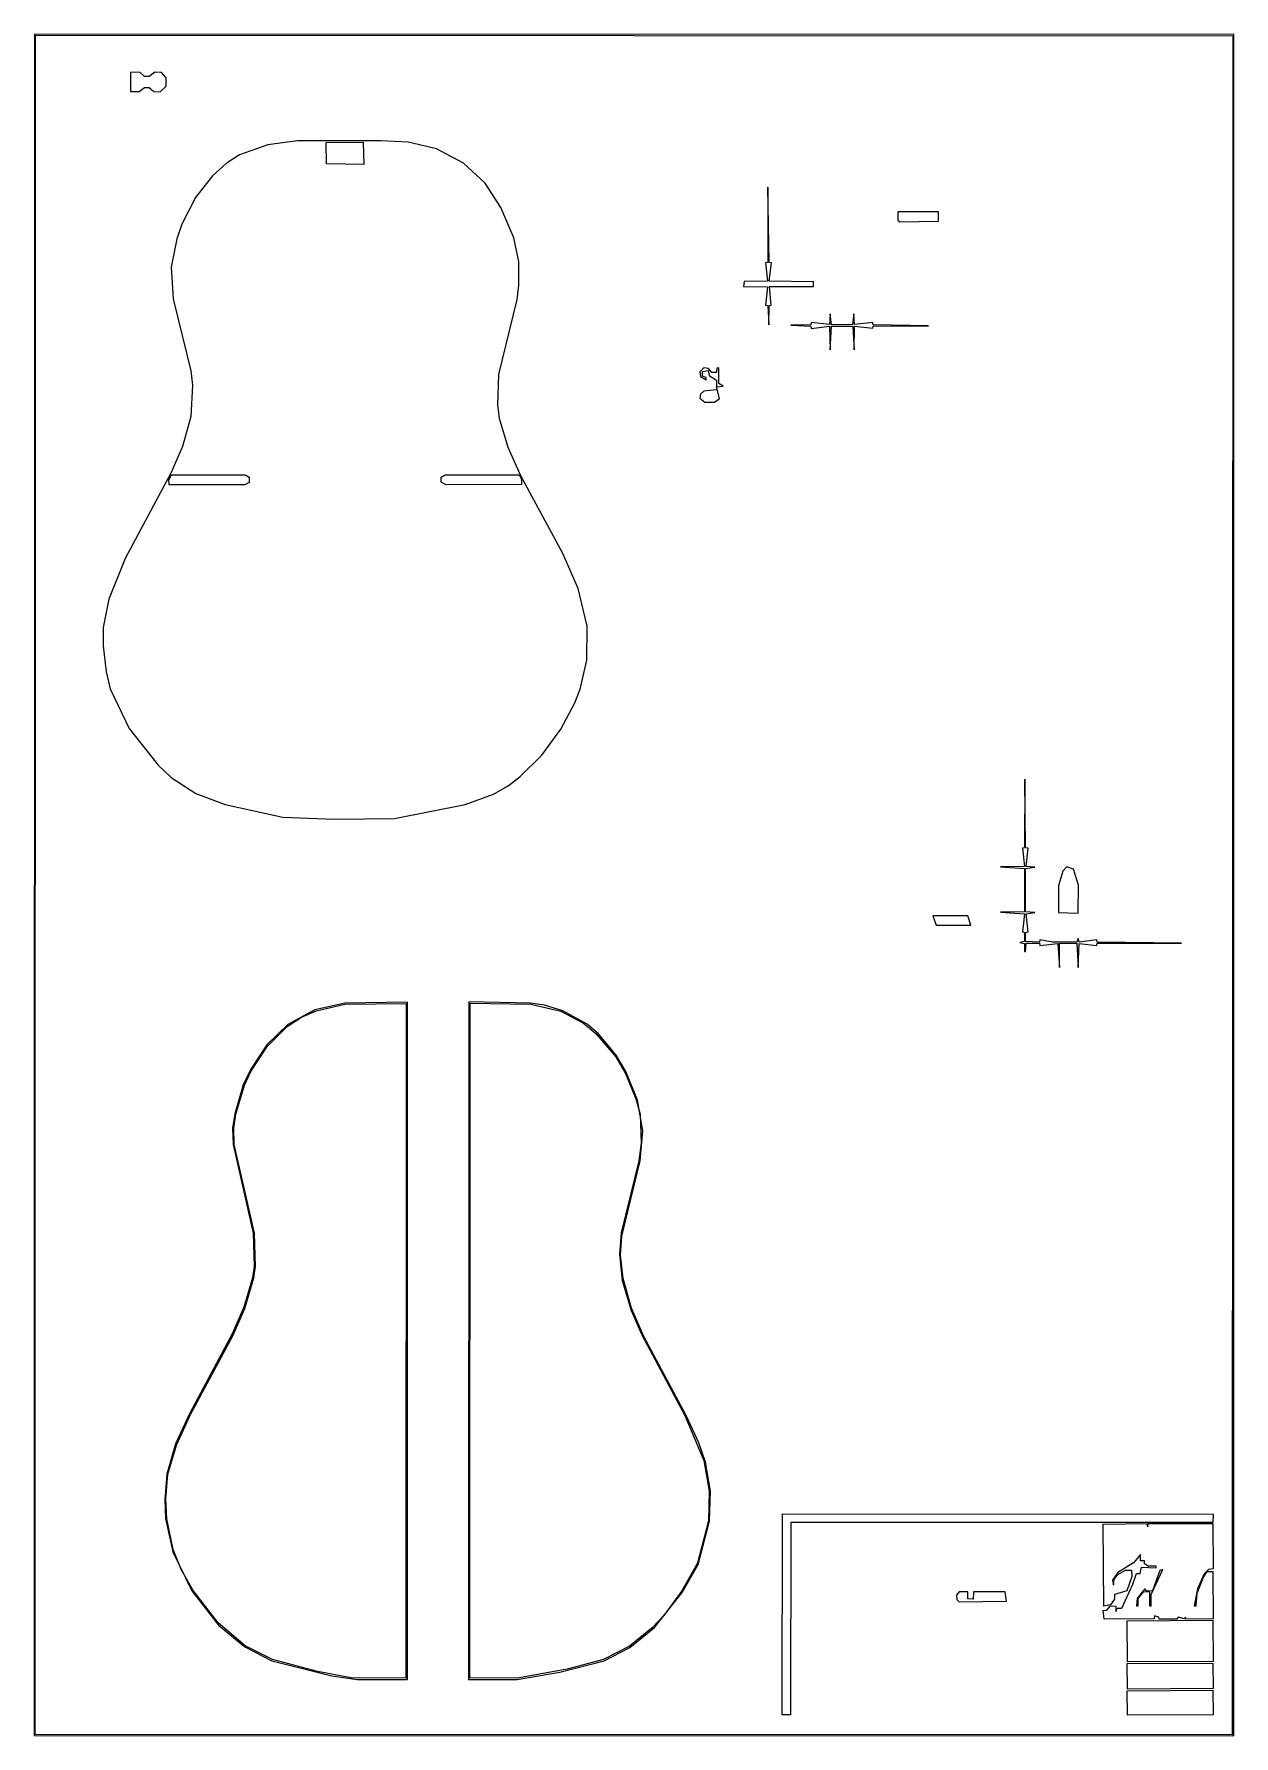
# Model space of a CAD drawing. Extents: x 14 to 202, y 6 to 273.
import ezdxf

# ---------------------------------------------------------------- set-up
doc = ezdxf.new("R2010")
doc.units = 0

msp = doc.modelspace()

# ---------------------------------------------------------------- linework, layer by layer
at = {"layer": 'BRIDGE_ROUTE'}
for p, q in [((131.13, 9.46), (131.19, 41.02)), ((131.19, 41.02), (198.82, 40.96)), ((198.82, 40.96), (198.76, 39.69)), ((132.52, 39.69), (132.46, 9.46)), ((198.76, 39.69), (132.52, 39.69)), ((132.46, 9.46), (131.13, 9.46))]:
    msp.add_line(p, q, dxfattribs=at)
at = {"layer": 'CONTROL_CAVITY'}
for p, q in [((55.05, 256.6), (50.42, 255.97)), ((68.14, 256.6), (55.05, 256.6)), ((72.45, 256.41), (68.14, 256.6)), ((45.97, 254.38), (43.88, 253.05)), ((50.42, 255.97), (45.97, 254.38)), ((76.9, 255.33), (72.45, 256.41)), ((81.15, 253.11), (76.9, 255.33)), ((43.88, 253.05), (41.72, 251.08)), ((84.52, 249.94), (81.15, 253.11)), ((41.72, 251.08), (39.05, 247.71)), ((87, 246.13), (84.52, 249.94)), ((39.05, 247.71), (36.89, 243.52)), ((89.03, 241.36), (87, 246.13)), ((36.89, 243.52), (36.13, 241.24)), ((36.13, 241.24), (35.24, 236.79)), ((89.79, 237.68), (89.03, 241.36)), ((35.24, 236.79), (35.56, 231.77)), ((89.79, 233.93), (89.79, 237.68)), ((89.54, 231.71), (89.79, 233.93)), ((35.56, 231.77), (38.35, 220.47)), ((86.68, 219.9), (89.54, 231.71)), ((38.35, 220.47), (38.61, 218.25)), ((86.49, 215.14), (86.68, 219.9)), ((38.61, 218.25), (38.35, 213.3)), ((86.8, 212.98), (86.49, 215.14)), ((38.35, 213.3), (37.02, 208.6)), ((88.14, 208.47), (86.8, 212.98)), ((37.02, 208.6), (35.18, 204.41)), ((90.11, 204.03), (88.14, 208.47)), ((35.18, 204.41), (28, 191.01)), ((96.71, 191.83), (90.11, 204.03)), ((28, 191.01), (25.46, 184.66)), ((99.12, 186.31), (96.71, 191.83)), ((25.46, 184.66), (24.57, 180.21)), ((100.52, 180.4), (99.12, 186.31)), ((24.57, 180.21), (24.57, 177.29)), ((100.46, 175.07), (100.52, 180.4)), ((24.57, 177.29), (25.02, 173.23)), ((99.44, 170.5), (100.46, 175.07)), ((25.02, 173.23), (25.65, 170.56)), ((25.65, 170.56), (28.64, 164.34)), ((98.62, 168.34), (99.44, 170.5)), ((96.39, 164.21), (98.62, 168.34)), ((28.64, 164.34), (33.21, 158.56)), ((93.41, 160.15), (96.39, 164.21)), ((33.21, 158.56), (35.24, 156.65)), ((90.04, 156.78), (93.41, 160.15)), ((35.24, 156.65), (39.12, 154.11)), ((85.85, 154.05), (88.14, 155.32)), ((88.14, 155.32), (90.04, 156.78)), ((39.12, 154.11), (43.69, 152.4)), ((43.69, 152.4), (52.77, 150.43)), ((70.29, 150.18), (81.41, 152.4)), ((81.41, 152.4), (85.85, 154.05)), ((52.77, 150.43), (60.83, 150.11)), ((60.83, 150.11), (70.29, 150.18))]:
    msp.add_line(p, q, dxfattribs=at)
at = {"layer": 'JACK_ROUTE'}
for p, q in [((169.23, 156.4), (169.16, 145.61)), ((169.35, 145.61), (169.23, 156.4)), ((169.16, 145.61), (168.85, 145.54)), ((168.85, 145.54), (169.16, 142.68)), ((169.74, 145.54), (169.35, 145.61)), ((169.42, 142.68), (169.74, 145.54)), ((169.16, 142.68), (165.42, 142.62)), ((165.42, 142.62), (169.16, 142.37)), ((169.16, 142.37), (169.16, 135.57)), ((169.35, 142.37), (170.82, 142.56)), ((169.35, 135.57), (169.35, 142.37)), ((170.82, 142.56), (169.42, 142.68)), ((169.16, 135.57), (165.42, 135.51)), ((165.42, 135.51), (169.16, 135.26)), ((169.16, 135.26), (168.85, 132.4)), ((170.82, 135.45), (169.35, 135.57)), ((169.42, 135.26), (170.82, 135.45)), ((169.74, 132.4), (169.42, 135.26)), ((168.85, 132.4), (169.16, 132.33)), ((169.16, 132.33), (169.16, 130.87)), ((169.35, 132.33), (169.74, 132.4)), ((169.35, 130.87), (169.35, 132.33)), ((171.58, 131.13), (171.51, 130.81)), ((173.55, 130.81), (171.58, 131.13)), ((177.61, 131.38), (177.42, 130.81)), ((177.74, 130.81), (177.61, 131.38)), ((180.53, 131.13), (177.74, 130.81)), ((180.59, 130.81), (180.53, 131.13)), ((169.16, 130.87), (168.47, 130.75)), ((168.47, 130.75), (169.16, 130.56)), ((169.16, 130.56), (169.16, 129.35)), ((169.16, 129.35), (169.35, 129.29)), ((171.51, 130.81), (169.35, 130.87)), ((169.35, 129.29), (169.42, 130.62)), ((169.42, 130.62), (171.51, 130.62)), ((171.51, 130.62), (171.58, 130.24)), ((171.58, 130.24), (174.43, 130.56)), ((177.42, 130.81), (173.55, 130.81)), ((174.43, 130.56), (174.69, 126.81)), ((174.69, 130.56), (177.42, 130.62)), ((174.69, 126.81), (174.69, 130.56)), ((177.42, 130.62), (177.61, 126.81)), ((177.61, 126.81), (177.74, 130.56)), ((177.74, 130.56), (180.53, 130.24)), ((180.53, 130.24), (180.59, 130.62)), ((193.8, 130.62), (180.59, 130.81)), ((180.59, 130.62), (193.8, 130.62))]:
    msp.add_line(p, q, dxfattribs=at)
at = {"layer": 'PICKGUARD'}
for p, q in [((13.78, 273.37), (13.72, 6.22)), ((202.06, 273.3), (13.78, 273.37)), ((13.91, 6.41), (13.97, 273.18)), ((13.97, 273.18), (201.87, 273.11)), ((201.87, 273.11), (201.8, 6.35)), ((202.06, 6.16), (202.06, 273.3)), ((13.72, 6.22), (202.06, 6.16)), ((201.8, 6.35), (13.91, 6.41))]:
    msp.add_line(p, q, dxfattribs=at)
at = {"layer": 'PICKUP_ROUTE'}
for p, q in [((62.48, 121.22), (57.78, 120.14)), ((57.98, 120.01), (62.48, 121.03)), ((72.33, 121.35), (62.48, 121.22)), ((62.48, 121.03), (72.14, 121.16)), ((72.14, 121.16), (72.07, 15.24)), ((72.33, 15.05), (72.33, 121.35)), ((81.98, 121.41), (81.92, 15.05)), ((91.63, 121.22), (81.98, 121.41)), ((82.11, 15.3), (82.17, 121.22)), ((82.17, 121.22), (91.69, 121.03)), ((93.85, 120.9), (91.63, 121.22)), ((91.69, 121.03), (96.39, 119.95)), ((96.71, 120.01), (93.85, 120.9)), ((53.53, 117.86), (50.23, 114.68)), ((53.47, 117.54), (55.69, 119)), ((57.78, 120.14), (53.53, 117.86)), ((55.69, 119), (57.98, 120.01)), ((96.39, 119.95), (99.95, 118.05)), ((100.52, 117.92), (96.71, 120.01)), ((99.95, 118.05), (101.92, 116.46)), ((102.3, 116.4), (100.52, 117.92)), ((50.29, 114.43), (53.47, 117.54)), ((101.92, 116.46), (105.03, 112.78)), ((105.09, 113.03), (102.3, 116.4)), ((50.23, 114.68), (47.75, 110.87)), ((47.75, 110.49), (50.29, 114.43)), ((105.03, 112.78), (106.55, 110.17)), ((106.62, 110.49), (105.09, 113.03)), ((47.75, 110.87), (46.55, 108.39)), ((46.74, 108.33), (47.75, 110.49)), ((106.55, 110.17), (108.2, 106.17)), ((108.46, 105.98), (106.62, 110.49)), ((46.55, 108.39), (45.21, 103.82)), ((45.4, 103.76), (46.74, 108.33)), ((108.2, 106.17), (108.84, 103.76)), ((109.28, 101.16), (108.46, 105.98)), ((45.21, 103.82), (44.89, 101.6)), ((44.89, 101.6), (44.96, 99)), ((45.08, 101.6), (45.4, 103.76)), ((45.15, 99), (45.08, 101.6)), ((108.84, 103.76), (109.03, 99.25)), ((44.96, 99), (48.13, 85.09)), ((48.32, 85.09), (45.15, 99)), ((109.03, 99.25), (108.65, 96.46)), ((108.84, 96.46), (109.28, 101.16)), ((108.65, 96.46), (105.85, 85.15)), ((105.98, 84.65), (108.84, 96.46)), ((48.13, 85.09), (48.26, 79.88)), ((48.45, 79.88), (48.32, 85.09)), ((105.85, 85.15), (105.6, 81.79)), ((105.79, 81.66), (105.98, 84.65)), ((105.6, 81.79), (106.04, 77.66)), ((106.17, 77.98), (105.79, 81.66)), ((48.01, 78.11), (46.67, 73.47)), ((46.8, 73.28), (48.2, 78.11)), ((48.26, 79.88), (48.01, 78.11)), ((48.2, 78.11), (48.45, 79.88)), ((106.04, 77.66), (107.44, 72.96)), ((107.51, 73.34), (106.17, 77.98)), ((46.67, 73.47), (44.83, 69.28)), ((44.96, 69.09), (46.8, 73.28)), ((107.44, 72.96), (109.09, 69.15)), ((109.41, 68.9), (107.51, 73.34)), ((44.83, 69.28), (38.1, 56.71)), ((38.29, 56.64), (44.96, 69.09)), ((109.09, 69.15), (115.89, 56.45)), ((116.14, 56.39), (109.41, 68.9)), ((38.1, 56.71), (35.94, 52.01)), ((36.07, 51.82), (38.29, 56.64)), ((115.89, 56.45), (118.87, 49.4)), ((118.05, 52.2), (116.14, 56.39)), ((35.94, 52.01), (34.54, 47.24)), ((34.73, 47.24), (36.07, 51.82)), ((119.13, 49.15), (118.05, 52.2)), ((118.87, 49.4), (119.7, 44.58)), ((119.89, 44.58), (119.13, 49.15)), ((34.54, 47.24), (34.23, 43.31)), ((34.42, 43.37), (34.73, 47.24)), ((34.23, 43.31), (34.35, 40.32)), ((34.54, 40.26), (34.42, 43.37)), ((119.7, 44.58), (119.57, 39.94)), ((119.76, 39.94), (119.89, 44.58)), ((34.35, 40.32), (35.5, 35.05)), ((35.56, 35.43), (34.54, 40.26)), ((119.57, 39.94), (117.86, 33.27)), ((117.98, 33.08), (119.76, 39.94)), ((35.5, 35.05), (38.48, 28.96)), ((36.83, 32.32), (35.56, 35.43)), ((38.67, 29.02), (36.83, 32.32)), ((117.86, 33.27), (115.38, 28.96)), ((115.44, 28.7), (117.98, 33.08)), ((38.48, 28.96), (42.67, 23.56)), ((42.61, 23.94), (38.67, 29.02)), ((111.12, 23.18), (115.44, 28.7)), ((115.38, 28.96), (112.59, 25.08)), ((112.59, 25.08), (110.74, 23.11)), ((46.86, 20.32), (42.61, 23.94)), ((42.67, 23.56), (46.8, 20.13)), ((110.74, 23.11), (107.19, 20.26)), ((107.25, 20.07), (111.12, 23.18)), ((46.8, 20.13), (51.05, 17.97)), ((51.12, 18.16), (46.86, 20.32)), ((107.19, 20.26), (103.12, 18.16)), ((103.19, 17.97), (107.25, 20.07)), ((51.05, 17.97), (60.45, 15.62)), ((58.23, 16.26), (51.12, 18.16)), ((63.5, 15.3), (58.23, 16.26)), ((89.54, 15.05), (96.27, 16.19)), ((97.41, 16.64), (89.6, 15.24)), ((96.27, 16.19), (103.19, 17.97)), ((103.12, 18.16), (97.41, 16.64)), ((60.45, 15.62), (64.45, 15.05)), ((72.07, 15.24), (63.5, 15.3)), ((64.45, 15.05), (72.33, 15.05)), ((81.92, 15.05), (89.54, 15.05)), ((89.6, 15.24), (82.11, 15.3))]:
    msp.add_line(p, q, dxfattribs=at)
at = {"layer": 'SMALL_FEATURE'}
for p, q in [((28.83, 267.4), (28.83, 264.35)), ((30.35, 267.33), (28.83, 267.4)), ((31.05, 266.7), (30.35, 267.33)), ((32.7, 267.4), (31.81, 266.7)), ((33.72, 267.33), (32.7, 267.4)), ((34.48, 266.51), (33.72, 267.33)), ((30.23, 264.35), (31.05, 264.99)), ((31.81, 266.7), (31.05, 266.7)), ((31.05, 264.99), (31.81, 264.99)), ((31.81, 264.99), (32.51, 264.35)), ((33.53, 264.29), (34.48, 265.18)), ((34.48, 265.18), (34.48, 266.51)), ((28.83, 264.35), (30.23, 264.35)), ((32.51, 264.35), (33.53, 264.29)), ((59.56, 256.35), (65.4, 256.41)), ((59.63, 252.98), (59.56, 256.35)), ((65.4, 256.41), (65.47, 252.86)), ((65.47, 252.86), (59.63, 252.98)), ((128.9, 249.3), (128.9, 237.49)), ((129.1, 237.49), (128.9, 249.3)), ((155.7, 245.43), (149.29, 245.43)), ((149.29, 245.43), (149.29, 244.16)), ((149.29, 244.16), (149.61, 243.9)), ((149.61, 243.9), (155.7, 243.97)), ((155.7, 243.97), (155.7, 245.43)), ((128.9, 237.49), (128.52, 237.43)), ((128.52, 237.43), (128.84, 234.57)), ((129.48, 237.43), (129.1, 237.49)), ((129.1, 234.57), (129.48, 237.43)), ((125.16, 234.51), (125.1, 233.74)), ((125.1, 233.74), (128.84, 233.68)), ((128.84, 234.57), (125.16, 234.51)), ((128.84, 233.68), (128.52, 230.82)), ((136.08, 234.44), (129.1, 234.57)), ((129.41, 230.82), (129.16, 233.74)), ((129.16, 233.74), (136.08, 233.74)), ((136.08, 233.74), (136.08, 234.44)), ((128.52, 230.82), (128.9, 230.76)), ((128.9, 230.76), (129.03, 227.71)), ((129.03, 227.71), (129.1, 230.76)), ((129.1, 230.76), (129.41, 230.82)), ((135.64, 227.71), (132.52, 227.65)), ((132.52, 227.65), (135.64, 227.52)), ((135.7, 228.09), (135.64, 227.71)), ((135.64, 227.52), (135.7, 227.14)), ((138.56, 227.77), (135.7, 228.09)), ((135.7, 227.14), (138.56, 227.52)), ((138.68, 229.43), (138.56, 227.77)), ((138.56, 227.52), (138.68, 223.77)), ((138.87, 227.71), (138.68, 229.43)), ((138.68, 223.77), (138.87, 227.52)), ((142.18, 227.71), (138.87, 227.71)), ((138.87, 227.52), (142.24, 227.46)), ((142.37, 229.43), (142.18, 227.71)), ((142.24, 227.46), (142.43, 223.77)), ((142.49, 227.77), (142.37, 229.43)), ((142.43, 223.77), (142.49, 227.52)), ((145.35, 228.09), (142.49, 227.77)), ((142.49, 227.52), (145.35, 227.2)), ((145.41, 227.71), (145.35, 228.09)), ((145.35, 227.2), (145.41, 227.52)), ((154.11, 227.58), (145.41, 227.71)), ((145.41, 227.52), (154.11, 227.58)), ((118.87, 220.98), (118.24, 220.35)), ((118.24, 220.35), (118.3, 219.58)), ((118.3, 219.58), (119.19, 219.07)), ((118.62, 220.41), (119.51, 220.54)), ((118.62, 219.65), (118.62, 220.41)), ((119.19, 219.46), (118.62, 219.65)), ((119.57, 220.85), (118.87, 220.98)), ((119.19, 219.07), (119.19, 219.46)), ((119.51, 220.54), (119.7, 219.77)), ((120.08, 220.22), (119.57, 220.85)), ((119.7, 219.77), (120.84, 219.01)), ((120.84, 220.22), (120.08, 220.22)), ((120.9, 220.92), (120.84, 220.22)), ((121.22, 220.98), (120.9, 220.92)), ((121.22, 218.5), (121.22, 220.98)), ((118.3, 216.85), (118.24, 216.22)), ((118.87, 217.3), (118.3, 216.85)), ((120.84, 217.49), (118.87, 217.3)), ((120.84, 219.01), (120.84, 217.49)), ((120.84, 218), (121.86, 218.06)), ((121.29, 216.15), (120.84, 218)), ((121.86, 218.06), (121.22, 218.5)), ((118.24, 216.22), (119, 215.58)), ((119, 215.58), (120.52, 215.58)), ((120.52, 215.58), (121.29, 216.15)), ((34.86, 203.39), (35.31, 204.15)), ((34.92, 202.57), (34.86, 203.39)), ((35.31, 204.15), (46.86, 204.15)), ((46.86, 204.15), (47.5, 203.77)), ((47.5, 203.77), (47.5, 202.95)), ((77.6, 203.77), (78.23, 204.15)), ((77.6, 203.01), (77.6, 203.77)), ((78.23, 204.15), (89.85, 204.15)), ((89.85, 204.15), (90.23, 203.45)), ((90.23, 203.45), (90.23, 202.63)), ((46.8, 202.57), (34.92, 202.57)), ((47.5, 202.95), (46.8, 202.57)), ((78.36, 202.57), (77.6, 203.01)), ((90.23, 202.63), (78.36, 202.57)), ((175.2, 141.92), (174.5, 139.7)), ((175.83, 142.62), (175.2, 141.92)), ((176.85, 142.24), (175.83, 142.62)), ((177.67, 139.76), (176.85, 142.24)), ((174.5, 139.7), (174.5, 135.45)), ((177.61, 135.32), (177.67, 139.76)), ((154.81, 134.94), (155.32, 133.48)), ((160.27, 134.94), (154.81, 134.94)), ((160.78, 133.48), (160.27, 134.94)), ((174.5, 135.45), (177.61, 135.32)), ((155.32, 133.48), (160.78, 133.48)), ((181.55, 39.43), (188.34, 39.5)), ((181.61, 26.54), (181.55, 39.43)), ((188.34, 39.5), (188.53, 38.99)), ((188.53, 38.99), (188.6, 39.5)), ((188.6, 39.5), (198.76, 39.5)), ((198.76, 39.5), (198.82, 32.38)), ((186.31, 33.34), (183.83, 31.81)), ((183.83, 31.5), (185.04, 32.19)), ((185.04, 32.19), (185.99, 32.19)), ((185.99, 32.19), (186.05, 31.18)), ((187.39, 34.67), (186.31, 33.34)), ((187.32, 31.69), (187.52, 32.64)), ((187.39, 33.65), (187.39, 34.67)), ((188.02, 33.65), (187.39, 33.65)), ((187.52, 32.64), (189.87, 32.58)), ((188.02, 33.21), (188.02, 33.65)), ((188.6, 32.83), (188.02, 33.21)), ((189.87, 32.83), (188.6, 32.83)), ((189.04, 28.38), (190.88, 32.32)), ((190.44, 32.13), (189.29, 28.96)), ((189.87, 32.58), (189.87, 32.83)), ((190.88, 32.32), (190.44, 32.13)), ((198.06, 32.32), (197.36, 31.62)), ((198.82, 32.38), (198.06, 32.32)), ((183.83, 31.81), (183.01, 30.61)), ((183.01, 30.61), (183.13, 29.84)), ((183.13, 29.84), (183.26, 30.8)), ((183.26, 30.8), (183.83, 31.5)), ((184.47, 26.23), (186.18, 29.97)), ((186.05, 31.18), (185.23, 28.96)), ((186.18, 29.97), (186.75, 31.69)), ((186.75, 31.69), (187.32, 31.69)), ((196.28, 28.58), (197.29, 31.11)), ((197.36, 31.62), (196.34, 29.27)), ((197.29, 31.11), (197.87, 32)), ((197.87, 32), (198.76, 32)), ((198.76, 32), (198.82, 24.57)), ((158.94, 28.77), (158.5, 28.26)), ((158.5, 28.26), (158.56, 27.56)), ((158.56, 27.56), (158.94, 27.24)), ((160.27, 28.77), (158.94, 28.77)), ((158.94, 27.24), (166.37, 27.31)), ((160.27, 27.69), (160.27, 28.77)), ((161.1, 27.62), (160.27, 27.69)), ((161.16, 28.77), (161.1, 27.62)), ((166.12, 28.77), (161.16, 28.77)), ((166.37, 27.31), (166.12, 28.77)), ((182.69, 26.73), (181.61, 26.54)), ((183.32, 27.62), (182.69, 26.73)), ((185.23, 28.96), (183.32, 28.38)), ((183.32, 28.38), (183.32, 27.62)), ((186.88, 27.75), (186.75, 26.61)), ((188.09, 29.27), (186.88, 27.75)), ((187.01, 27.75), (187.9, 28.83)), ((187.01, 26.61), (187.01, 27.75)), ((187.9, 28.83), (188.79, 28.77)), ((188.4, 28.89), (188.09, 29.27)), ((189.29, 28.96), (188.4, 28.89)), ((188.79, 28.77), (188.79, 26.61)), ((189.04, 26.61), (189.04, 28.38)), ((196.34, 29.27), (195.83, 26.61)), ((196.15, 26.61), (196.28, 28.58)), ((181.55, 25.84), (182.12, 25.91)), ((181.67, 24.51), (181.55, 25.84)), ((189.55, 24.57), (181.67, 24.51)), ((182.12, 25.91), (182.69, 26.61)), ((182.69, 26.61), (183.51, 26.54)), ((183.51, 26.54), (183.51, 25.72)), ((183.51, 25.72), (183.71, 26.23)), ((183.71, 26.23), (184.47, 26.23)), ((185.29, 24.26), (198.76, 24.32)), ((185.36, 17.78), (185.29, 24.26)), ((186.75, 26.61), (187.01, 26.61)), ((188.79, 26.61), (189.04, 26.61)), ((189.61, 25.02), (189.55, 24.57)), ((190.25, 24.83), (189.61, 25.02)), ((190.31, 24.51), (190.25, 24.83)), ((193.1, 24.51), (190.31, 24.51)), ((193.29, 24.83), (193.1, 24.51)), ((194.25, 24.57), (193.29, 24.83)), ((194.44, 24.83), (194.25, 24.57)), ((194.5, 24.51), (194.44, 24.83)), ((198.82, 24.57), (194.5, 24.51)), ((195.83, 26.61), (196.15, 26.61)), ((198.76, 24.32), (198.82, 17.84)), ((185.29, 17.53), (198.76, 17.59)), ((185.36, 13.53), (185.29, 17.53)), ((198.82, 17.84), (185.36, 17.78)), ((198.76, 17.59), (198.82, 13.59)), ((198.82, 13.59), (185.36, 13.53)), ((185.29, 13.27), (198.76, 13.34)), ((185.36, 9.4), (185.29, 13.27)), ((198.76, 13.34), (198.82, 9.46)), ((198.82, 9.46), (185.36, 9.4))]:
    msp.add_line(p, q, dxfattribs=at)

doc.saveas('drawing.dxf')
